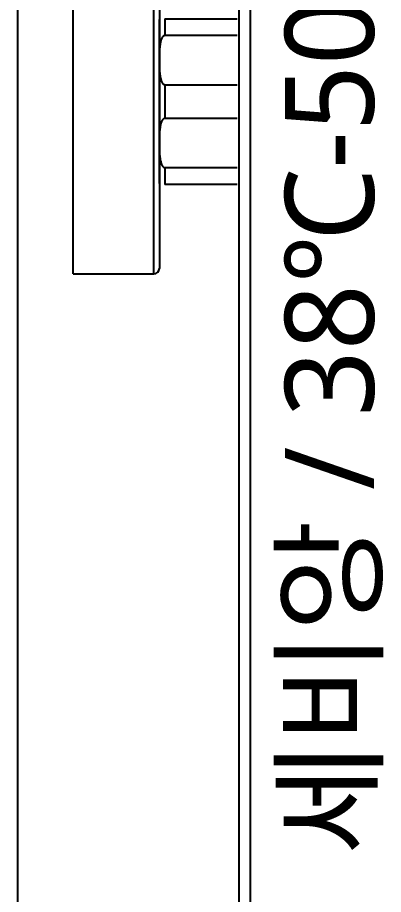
# Model space of a CAD drawing. Header units: millimetres. Extents: x -33000 to 294000, y 0 to 42408.
# Drawn here: x 278391.2 to 278457, y 18328 to 18485.7 of the extents above; entities that cross this region are included whole.
import ezdxf
from ezdxf.enums import TextEntityAlignment as Align

# ---------------------------------------------------------------- set-up
doc = ezdxf.new("R2010")
doc.units = ezdxf.units.MM
doc.header["$LTSCALE"] = 50
doc.layers.add('arch', color=8, linetype='Continuous')
doc.styles.add('FORTELINE', font='malgun.ttf')

# ---------------------------------------------------------------- blocks, each defined once
blk = doc.blocks.new('A$C6CF502EC')
for p, q in [((-14.5, 125), (-14.5, 63)), ((0, 125), (-14.5, 125)), ((0, 125), (0, 94)), ((-15.5, 64), (-15.5, 124)), ((-29.5, 108.9), (-16.5, 108.9)), ((-16.5, 105.87), (-16.5, 108.9)), ((-15.5, 108.75), (-15.5, 79.25)), ((-16.5, 105.87), (-29.5, 105.87)), ((-29.5, 97.03), (-16.5, 97.03)), ((-16.5, 90.97), (-16.5, 97.03)), ((0, 94), (0, 63)), ((-16.5, 90.97), (-29.5, 90.97)), ((-29.5, 82.13), (-16.5, 82.13)), ((-16.5, 79.1), (-16.5, 82.13)), ((-16.5, 79.1), (-29.5, 79.1))]:
    blk.add_line(p, q)
blk.add_arc((-14.5, 124), 1, 90, 180)
for points in [[(-31.86, 4.65), (-31.86, 248)], [(-29.86, 248), (-29.86, 4.65)]]:
    blk.add_open_spline(points, degree=1)
for points, knots in [([(-16.5, 97.03), (-16.47, 97.03), (-16.44, 97.03), (-16.4, 97.04), (-16.39, 97.05), (-16.36, 97.06), (-16.35, 97.06), (-16.31, 97.08), (-16.29, 97.09), (-16.25, 97.11), (-16.24, 97.12), (-16.22, 97.14), (-16.21, 97.15), (-16.18, 97.17), (-16.16, 97.19), (-16.12, 97.23), (-16.11, 97.25), (-16.08, 97.28), (-16.07, 97.29), (-16.06, 97.31), (-16.04, 97.34), (-16.02, 97.38), (-15.98, 97.44), (-15.95, 97.49), (-15.91, 97.58), (-15.89, 97.62), (-15.85, 97.72), (-15.83, 97.76), (-15.8, 97.86), (-15.79, 97.91), (-15.75, 98.05), (-15.72, 98.14), (-15.68, 98.34), (-15.67, 98.43), (-15.63, 98.63), (-15.62, 98.72), (-15.6, 98.92), (-15.59, 99.01), (-15.56, 99.3), (-15.55, 99.5), (-15.53, 99.89), (-15.53, 100.09), (-15.52, 100.48), (-15.52, 100.67), (-15.51, 101.06), (-15.51, 101.26), (-15.51, 101.65), (-15.51, 101.84), (-15.52, 102.24), (-15.52, 102.43), (-15.53, 102.82), (-15.53, 103.02), (-15.55, 103.41), (-15.56, 103.6), (-15.59, 103.9), (-15.6, 103.99), (-15.62, 104.19), (-15.64, 104.28), (-15.67, 104.48), (-15.68, 104.57), (-15.73, 104.77), (-15.75, 104.86), (-15.79, 105.01), (-15.81, 105.05), (-15.84, 105.15), (-15.85, 105.19), (-15.89, 105.28), (-15.91, 105.33), (-15.96, 105.42), (-15.98, 105.46), (-16.02, 105.53), (-16.03, 105.55), (-16.06, 105.59), (-16.08, 105.61), (-16.11, 105.65), (-16.13, 105.67), (-16.15, 105.7), (-16.16, 105.71), (-16.18, 105.73), (-16.19, 105.74), (-16.22, 105.76), (-16.24, 105.78), (-16.28, 105.8), (-16.29, 105.81), (-16.31, 105.82), (-16.32, 105.83), (-16.36, 105.85), (-16.39, 105.85), (-16.43, 105.86), (-16.44, 105.87), (-16.47, 105.87), (-16.49, 105.87), (-16.5, 105.87)], [0, 0, 0, 0, 0.007812, 0.007812, 0.011719, 0.011719, 0.015625, 0.015625, 0.023437, 0.023437, 0.027344, 0.027344, 0.03125, 0.03125, 0.039062, 0.039062, 0.046875, 0.046875, 0.050781, 0.050781, 0.054687, 0.0625, 0.0625, 0.078125, 0.078125, 0.09375, 0.09375, 0.109375, 0.109375, 0.125, 0.125, 0.15625, 0.15625, 0.1875, 0.1875, 0.21875, 0.21875, 0.25, 0.25, 0.3125, 0.3125, 0.375, 0.375, 0.4375, 0.4375, 0.5, 0.5, 0.5625, 0.5625, 0.625, 0.625, 0.6875, 0.6875, 0.75, 0.75, 0.78125, 0.78125, 0.8125, 0.8125, 0.84375, 0.84375, 0.875, 0.875, 0.890625, 0.890625, 0.90625, 0.90625, 0.921875, 0.921875, 0.9375, 0.9375, 0.945313, 0.945313, 0.953125, 0.953125, 0.960938, 0.960938, 0.964844, 0.964844, 0.96875, 0.96875, 0.976563, 0.976563, 0.980469, 0.980469, 0.984375, 0.984375, 0.992188, 0.992188, 0.996094, 0.996094, 1, 1, 1, 1]), ([(-16.5, 82.13), (-16.47, 82.13), (-16.44, 82.13), (-16.4, 82.14), (-16.39, 82.15), (-16.36, 82.16), (-16.35, 82.16), (-16.31, 82.18), (-16.29, 82.19), (-16.25, 82.21), (-16.24, 82.22), (-16.22, 82.24), (-16.21, 82.25), (-16.18, 82.27), (-16.16, 82.29), (-16.12, 82.33), (-16.11, 82.35), (-16.08, 82.38), (-16.07, 82.39), (-16.06, 82.41), (-16.04, 82.44), (-16.02, 82.48), (-15.98, 82.54), (-15.95, 82.59), (-15.91, 82.68), (-15.89, 82.72), (-15.85, 82.82), (-15.83, 82.86), (-15.8, 82.96), (-15.79, 83.01), (-15.75, 83.15), (-15.72, 83.24), (-15.68, 83.44), (-15.67, 83.53), (-15.63, 83.73), (-15.62, 83.82), (-15.6, 84.02), (-15.59, 84.11), (-15.56, 84.4), (-15.55, 84.6), (-15.53, 84.99), (-15.53, 85.19), (-15.52, 85.58), (-15.52, 85.77), (-15.51, 86.16), (-15.51, 86.36), (-15.51, 86.75), (-15.51, 86.94), (-15.52, 87.34), (-15.52, 87.53), (-15.53, 87.92), (-15.53, 88.12), (-15.55, 88.51), (-15.56, 88.7), (-15.59, 89), (-15.6, 89.09), (-15.62, 89.29), (-15.64, 89.38), (-15.67, 89.58), (-15.68, 89.67), (-15.73, 89.87), (-15.75, 89.96), (-15.79, 90.11), (-15.81, 90.15), (-15.84, 90.25), (-15.85, 90.29), (-15.89, 90.38), (-15.91, 90.43), (-15.96, 90.52), (-15.98, 90.56), (-16.02, 90.63), (-16.03, 90.65), (-16.06, 90.69), (-16.08, 90.71), (-16.11, 90.75), (-16.13, 90.77), (-16.15, 90.8), (-16.16, 90.81), (-16.18, 90.83), (-16.19, 90.84), (-16.22, 90.86), (-16.24, 90.88), (-16.28, 90.9), (-16.29, 90.91), (-16.31, 90.92), (-16.32, 90.93), (-16.36, 90.95), (-16.39, 90.95), (-16.43, 90.96), (-16.44, 90.97), (-16.47, 90.97), (-16.49, 90.97), (-16.5, 90.97)], [0, 0, 0, 0, 0.007813, 0.007813, 0.011719, 0.011719, 0.015625, 0.015625, 0.023438, 0.023438, 0.027344, 0.027344, 0.03125, 0.03125, 0.039063, 0.039063, 0.046875, 0.046875, 0.050781, 0.050781, 0.054688, 0.0625, 0.0625, 0.078125, 0.078125, 0.09375, 0.09375, 0.109375, 0.109375, 0.125, 0.125, 0.15625, 0.15625, 0.1875, 0.1875, 0.21875, 0.21875, 0.25, 0.25, 0.3125, 0.3125, 0.375, 0.375, 0.4375, 0.4375, 0.5, 0.5, 0.5625, 0.5625, 0.625, 0.625, 0.6875, 0.6875, 0.75, 0.75, 0.78125, 0.78125, 0.8125, 0.8125, 0.84375, 0.84375, 0.875, 0.875, 0.890625, 0.890625, 0.90625, 0.90625, 0.921875, 0.921875, 0.9375, 0.9375, 0.945313, 0.945313, 0.953125, 0.953125, 0.960938, 0.960938, 0.964844, 0.964844, 0.96875, 0.96875, 0.976562, 0.976562, 0.980469, 0.980469, 0.984375, 0.984375, 0.992187, 0.992187, 0.996094, 0.996094, 1, 1, 1, 1])]:
    blk.add_open_spline(points, degree=3, knots=knots)
at = {"style": 'FORTELINE'}
blk.add_text('세비앙 / 38℃-500RN', height=16, rotation=270, dxfattribs=at).set_placement((-46.08, 132.15), align=Align.MIDDLE_CENTER)

msp = doc.modelspace()

# ---------------------------------------------------------------- linework, layer by layer
at = {"layer": 'arch', "ltscale": 25}
msp.add_line((278391.21, 21124.6), (278391.21, 18104.6), dxfattribs=at)

# ---------------------------------------------------------------- block references
at = {"layer": 'arch', "ltscale": 25, "rotation": 180}
msp.add_blockref('A$C6CF502EC', (278401.21, 18564.6), dxfattribs=at)

doc.saveas('drawing.dxf')
